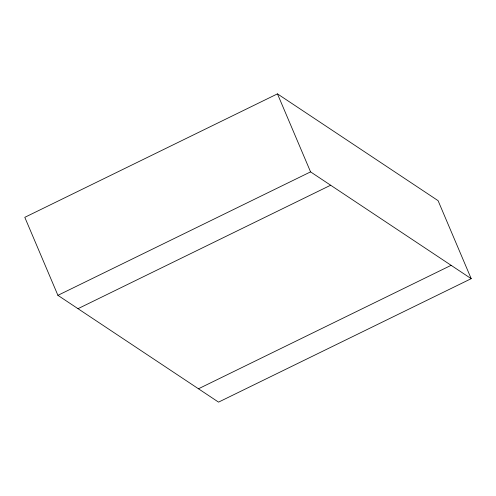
<?xml version="1.0" encoding="UTF-8"?>
<svg xmlns="http://www.w3.org/2000/svg" width="496" height="496" viewBox="0 0 496 496"><rect width="100%" height="100%" fill="white"/><g stroke="black" fill="none" stroke-linecap="round" stroke-linejoin="round"><path stroke-width="0.74" d="M277.456 93.868L24.8 217.329L57.914 295.337L218.544 402.132L471.2 278.671L438.086 200.663L277.456 93.868L310.564 171.876L471.2 278.671M57.914 295.337L310.564 171.876M77.99 308.686L330.646 185.225M198.468 388.783L451.118 265.323"/></g></svg>
